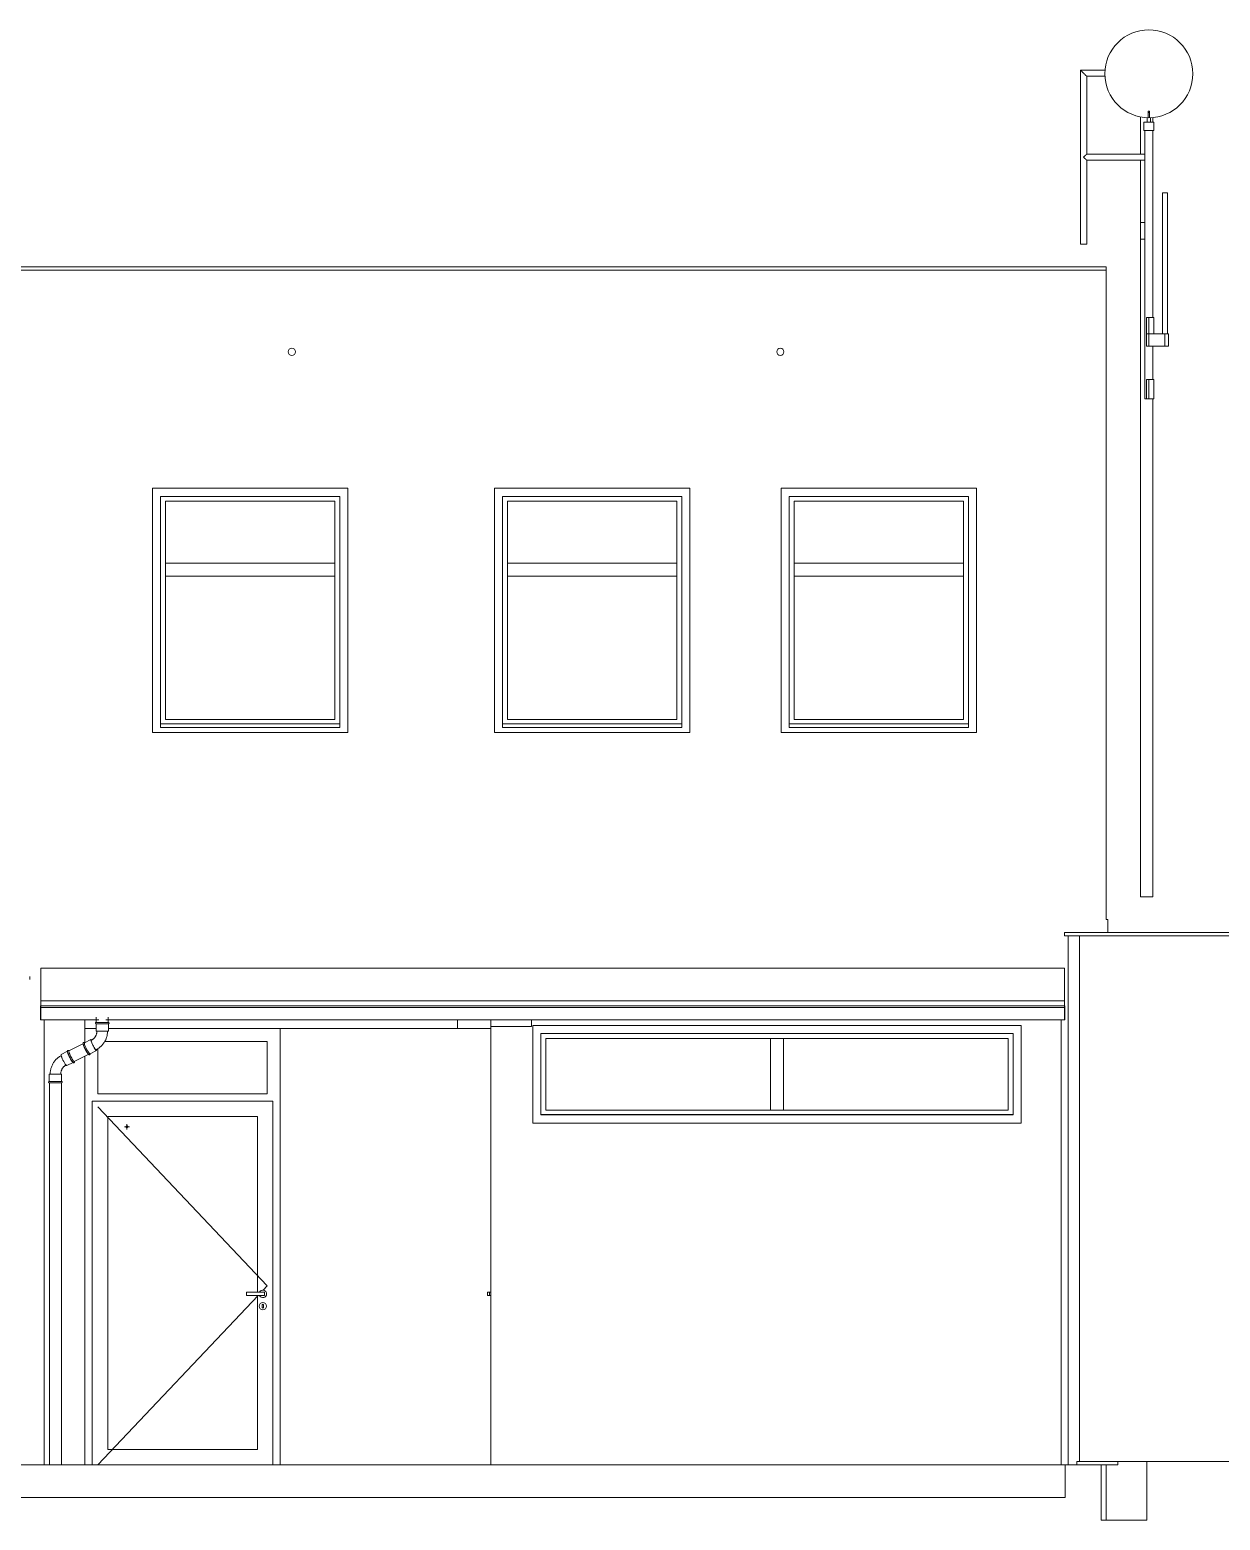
# Model space of a CAD drawing. Header units: millimetres. Extents: x -20192 to 462224, y -45352 to 20466.
# Drawn here: x 133657 to 140967, y 530 to 9686 of the extents above; entities that cross this region are included whole.
import ezdxf

# ---------------------------------------------------------------- set-up
doc = ezdxf.new("R2010")
doc.units = ezdxf.units.MM
for name, color, linetype, lineweight in [('A-FLOR', 192, 'Continuous', 9), ('A-GLAZ', 151, 'Continuous', 9), ('A-ROOF', 132, 'Continuous', 9), ('A-ROOF-OTLN', 132, 'Continuous', 9), ('A-WALL', 113, 'Continuous', 9), ('E-POWR-CNDT', 130, 'Continuous', 9), ('E-POWR-CNTR', 130, 'Continuous', 9), ('E-POWR-DROP', 130, 'Continuous', 9), ('M-EQPM', 50, 'Continuous', 9), ('P-PIPE', 3, 'Continuous', 9), ('Q-SPCQ', 91, 'Continuous', 9), ('S-COLS', 52, 'Continuous', 9)]:
    doc.layers.add(name, color=color, linetype=linetype, lineweight=lineweight)

# ---------------------------------------------------------------- blocks, each defined once
blk = doc.blocks.new('Koleno_ uhlíková ocel_ lisované - Standardní-1159651-VB3-J-Bourání')
at = {"layer": 'P-PIPE', "color": 41}
for p, q in [((-59693.9, 3580.2), (-59693.9, 3535.2)), ((-59693.9, 3580.2), (-59618.3, 3580.2)), ((-59617.8, 3535.2), (-59617.8, 3580.2)), ((-59725.5, 3483.1), (-59765.2, 3462.9)), ((-59693.9, 3535.2), (-59618.3, 3535.2)), ((-59618.3, 3535.2), (-59617.8, 3535.2)), ((-59730.7, 3395.1), (-59691, 3415.2))]:
    blk.add_line(p, q, dxfattribs=at)
at = {"layer": 'P-PIPE', "color": 41, "flags": 128}
for points in [[(-59693.9, 3580.2), (-59694, 3580.2), (-59694.2, 3580.2), (-59694.3, 3580.2), (-59694.5, 3580.2), (-59694.7, 3580.3), (-59694.8, 3580.3), (-59695, 3580.3), (-59695.1, 3580.4), (-59695.3, 3580.4), (-59695.4, 3580.5), (-59695.6, 3580.6), (-59695.7, 3580.6), (-59695.9, 3580.7), (-59696, 3580.8), (-59696.1, 3580.9), (-59696.3, 3581), (-59696.4, 3581.1), (-59696.5, 3581.2), (-59696.6, 3581.3), (-59696.7, 3581.4), (-59696.8, 3581.5), (-59697, 3581.6), (-59697.1, 3581.7), (-59697.1, 3581.9), (-59697.2, 3582), (-59697.3, 3582.1), (-59697.4, 3582.3), (-59697.5, 3582.4), (-59697.5, 3582.6), (-59697.6, 3582.7), (-59697.7, 3582.9), (-59697.7, 3583), (-59697.7, 3583.2), (-59697.8, 3583.3), (-59697.8, 3583.5), (-59697.8, 3583.7), (-59697.9, 3583.8), (-59697.9, 3584), (-59697.9, 3584.1), (-59697.9, 3584.3), (-59697.9, 3584.4), (-59697.8, 3584.6), (-59697.8, 3584.8), (-59697.8, 3584.9), (-59697.8, 3585.1), (-59697.7, 3585.2), (-59697.7, 3585.4), (-59697.6, 3585.5), (-59697.6, 3585.7), (-59697.5, 3585.8), (-59697.4, 3586), (-59697.4, 3586.1), (-59697.3, 3586.3), (-59697.2, 3586.4), (-59697.1, 3586.5), (-59697, 3586.7), (-59696.9, 3586.8), (-59696.8, 3586.9), (-59696.7, 3587), (-59696.6, 3587.1), (-59696.5, 3587.2), (-59696.3, 3587.3), (-59696.2, 3587.4), (-59696.1, 3587.5), (-59695.9, 3587.6), (-59695.8, 3587.7), (-59695.7, 3587.8), (-59695.5, 3587.8), (-59695.4, 3587.9), (-59695.2, 3587.9), (-59695.1, 3588), (-59694.9, 3588), (-59694.7, 3588.1), (-59694.6, 3588.1), (-59694.4, 3588.1), (-59694.3, 3588.2), (-59694.1, 3588.2), (-59694, 3588.2), (-59693.9, 3588.2)], [(-59693.9, 3588.2), (-59693.8, 3588.2), (-59693.7, 3588.2), (-59693.6, 3588.2), (-59693.4, 3588.2), (-59693.3, 3588.2)], [(-59618.3, 3588.2), (-59618.6, 3588.2), (-59618.9, 3588.2), (-59619.3, 3588.2), (-59619.8, 3588.2), (-59620.3, 3588.2), (-59620.9, 3588.2), (-59621.5, 3588.2), (-59622.2, 3588.2), (-59622.9, 3588.2), (-59623.7, 3588.2), (-59624.6, 3588.2), (-59625.5, 3588.2), (-59626.4, 3588.2), (-59627.4, 3588.2), (-59628.4, 3588.2), (-59629.5, 3588.2), (-59630.6, 3588.2), (-59631.8, 3588.2), (-59633, 3588.2), (-59634.2, 3588.2), (-59635.5, 3588.2), (-59636.8, 3588.2), (-59638.1, 3588.2), (-59639.5, 3588.2), (-59640.9, 3588.2), (-59642.3, 3588.2), (-59643.7, 3588.2), (-59645.2, 3588.2), (-59646.6, 3588.2), (-59648.1, 3588.2), (-59649.6, 3588.2), (-59651.1, 3588.2), (-59652.6, 3588.2), (-59654.2, 3588.2), (-59655.7, 3588.2), (-59657.2, 3588.2), (-59658.7, 3588.2), (-59660.2, 3588.2), (-59661.7, 3588.2), (-59663.2, 3588.2), (-59664.7, 3588.2), (-59666.2, 3588.2), (-59667.7, 3588.2), (-59669.1, 3588.2), (-59670.5, 3588.2), (-59671.9, 3588.2), (-59673.3, 3588.2), (-59674.6, 3588.2), (-59675.9, 3588.2), (-59677.2, 3588.2), (-59678.4, 3588.2), (-59679.6, 3588.2), (-59680.8, 3588.2), (-59681.9, 3588.2), (-59683, 3588.2), (-59684.1, 3588.2), (-59685.1, 3588.2), (-59686, 3588.2), (-59686.9, 3588.2), (-59687.8, 3588.2), (-59688.6, 3588.2), (-59689.3, 3588.2), (-59690, 3588.2), (-59690.6, 3588.2), (-59691.2, 3588.2), (-59691.8, 3588.2), (-59692.2, 3588.2), (-59692.6, 3588.2), (-59693, 3588.2), (-59693.3, 3588.2), (-59693.5, 3588.2), (-59693.7, 3588.2), (-59693.8, 3588.2), (-59693.9, 3588.2), (-59693.9, 3588.2)], [(-59693.9, 3580.2), (-59693.8, 3580.2), (-59693.7, 3580.2), (-59693.6, 3580.2), (-59693.4, 3580.2), (-59693.1, 3580.2), (-59692.8, 3580.2), (-59692.4, 3580.2), (-59691.9, 3580.2), (-59691.4, 3580.2), (-59690.9, 3580.2), (-59690.2, 3580.2), (-59689.6, 3580.2), (-59688.8, 3580.2), (-59688.1, 3580.2), (-59687.2, 3580.2), (-59686.3, 3580.2), (-59685.4, 3580.2), (-59684.4, 3580.2), (-59683.4, 3580.2), (-59682.3, 3580.2), (-59681.2, 3580.2), (-59680.1, 3580.2), (-59678.9, 3580.2), (-59677.6, 3580.2), (-59676.4, 3580.2), (-59675.1, 3580.2), (-59673.8, 3580.2), (-59672.4, 3580.2), (-59671, 3580.2), (-59669.6, 3580.2), (-59668.2, 3580.2), (-59666.7, 3580.2), (-59665.3, 3580.2), (-59663.8, 3580.2), (-59662.3, 3580.2), (-59660.8, 3580.2), (-59659.3, 3580.2), (-59657.8, 3580.2), (-59656.2, 3580.2), (-59654.7, 3580.2), (-59653.2, 3580.2), (-59651.7, 3580.2), (-59650.2, 3580.2), (-59648.7, 3580.2), (-59647.2, 3580.2), (-59645.7, 3580.2), (-59644.2, 3580.2), (-59642.8, 3580.2), (-59641.4, 3580.2), (-59640, 3580.2), (-59638.6, 3580.2), (-59637.3, 3580.2), (-59636, 3580.2), (-59634.7, 3580.2), (-59633.4, 3580.2), (-59632.2, 3580.2), (-59631, 3580.2), (-59629.9, 3580.2), (-59628.8, 3580.2), (-59627.8, 3580.2), (-59626.8, 3580.2), (-59625.8, 3580.2), (-59624.9, 3580.2), (-59624, 3580.2), (-59623.2, 3580.2), (-59622.5, 3580.2), (-59621.8, 3580.2), (-59621.1, 3580.2), (-59620.5, 3580.2), (-59620, 3580.2), (-59619.5, 3580.2), (-59619.1, 3580.2), (-59618.7, 3580.2), (-59618.4, 3580.2), (-59618.3, 3580.2)], [(-59693.3, 3580.2), (-59693.6, 3580.2), (-59693.7, 3580.2), (-59693.8, 3580.2), (-59693.9, 3580.2)], [(-59693.3, 3588.2), (-59693.1, 3588.2), (-59692.7, 3588.2), (-59692.3, 3588.2), (-59691.9, 3588.2), (-59691.3, 3588.2)], [(-59691.1, 3580.2), (-59691.7, 3580.2), (-59692.2, 3580.2), (-59692.6, 3580.2), (-59692.9, 3580.2), (-59693.2, 3580.2), (-59693.3, 3580.2)], [(-59620.4, 3588.2), (-59619.9, 3588.2), (-59619.4, 3588.2), (-59619, 3588.2), (-59618.6, 3588.2), (-59618.3, 3588.2), (-59618.1, 3588.2), (-59617.9, 3588.2), (-59617.8, 3588.2), (-59617.8, 3588.2), (-59617.8, 3588.2)], [(-59617.8, 3580.2), (-59617.8, 3580.2), (-59617.9, 3580.2), (-59618, 3580.2), (-59618.3, 3580.2), (-59618.5, 3580.2), (-59618.9, 3580.2), (-59619.3, 3580.2), (-59619.7, 3580.2), (-59620.2, 3580.2)], [(-59617.8, 3588.2), (-59617.8, 3588.2), (-59617.9, 3588.2), (-59618, 3588.2), (-59618.3, 3588.2), (-59618.3, 3588.2)], [(-59618.3, 3580.2), (-59618.1, 3580.2), (-59617.9, 3580.2), (-59617.8, 3580.2), (-59617.8, 3580.2)], [(-59617.8, 3588.2), (-59617.6, 3588.2), (-59617.4, 3588.2), (-59617.3, 3588.1), (-59617.1, 3588.1), (-59617, 3588.1), (-59616.8, 3588.1), (-59616.7, 3588), (-59616.5, 3588), (-59616.4, 3587.9), (-59616.2, 3587.9), (-59616.1, 3587.8), (-59615.9, 3587.7), (-59615.8, 3587.6), (-59615.6, 3587.6), (-59615.5, 3587.5), (-59615.4, 3587.4), (-59615.3, 3587.3), (-59615.1, 3587.2), (-59615, 3587.1), (-59614.9, 3587), (-59614.8, 3586.8), (-59614.7, 3586.7), (-59614.6, 3586.6), (-59614.5, 3586.5), (-59614.4, 3586.3), (-59614.3, 3586.2), (-59614.2, 3586.1), (-59614.2, 3585.9), (-59614.1, 3585.8), (-59614, 3585.6), (-59614, 3585.5), (-59613.9, 3585.3), (-59613.9, 3585.2), (-59613.9, 3585), (-59613.8, 3584.9), (-59613.8, 3584.7), (-59613.8, 3584.5), (-59613.8, 3584.4), (-59613.8, 3584.2), (-59613.8, 3584.1), (-59613.8, 3583.9), (-59613.8, 3583.7), (-59613.8, 3583.6), (-59613.8, 3583.4), (-59613.9, 3583.3), (-59613.9, 3583.1), (-59614, 3583), (-59614, 3582.8), (-59614.1, 3582.7), (-59614.1, 3582.5), (-59614.2, 3582.4), (-59614.3, 3582.2), (-59614.4, 3582.1), (-59614.4, 3582), (-59614.5, 3581.8), (-59614.6, 3581.7), (-59614.7, 3581.6), (-59614.8, 3581.4), (-59615, 3581.3), (-59615.1, 3581.2), (-59615.2, 3581.1), (-59615.3, 3581), (-59615.4, 3580.9), (-59615.6, 3580.8), (-59615.7, 3580.7), (-59615.8, 3580.7), (-59616, 3580.6), (-59616.1, 3580.5), (-59616.3, 3580.5), (-59616.4, 3580.4), (-59616.6, 3580.4), (-59616.7, 3580.3), (-59616.9, 3580.3), (-59617, 3580.2), (-59617.2, 3580.2), (-59617.4, 3580.2), (-59617.5, 3580.2), (-59617.7, 3580.2), (-59617.8, 3580.2)], [(-59688.3, 3535.2), (-59688.4, 3532.6), (-59688.5, 3530), (-59688.8, 3527.5), (-59689.1, 3525), (-59689.6, 3522.4), (-59690.1, 3519.9), (-59690.8, 3517.5), (-59691.5, 3515), (-59692.4, 3512.6), (-59693.3, 3510.2), (-59694.3, 3507.9), (-59695.5, 3505.6), (-59696.7, 3503.4), (-59698, 3501.2), (-59699.3, 3499), (-59700.8, 3497), (-59702.3, 3494.9), (-59703.9, 3493), (-59705.6, 3491.1), (-59707.4, 3489.3), (-59709.2, 3487.6), (-59711.1, 3485.9), (-59713.1, 3484.4), (-59715.1, 3482.9), (-59717.2, 3481.5), (-59719.3, 3480.1), (-59721.5, 3478.9), (-59723, 3478.1)], [(-59693.6, 3420.1), (-59689, 3422.5), (-59684.6, 3425.1), (-59680.3, 3427.9), (-59676.1, 3430.8), (-59672.1, 3433.9), (-59668.1, 3437.2), (-59664.3, 3440.6), (-59660.6, 3444.2), (-59657.1, 3447.9), (-59653.7, 3451.7), (-59650.5, 3455.7), (-59647.4, 3459.8), (-59644.5, 3464), (-59641.8, 3468.4), (-59639.3, 3472.8), (-59636.9, 3477.4), (-59634.7, 3482), (-59632.7, 3486.7), (-59630.9, 3491.5), (-59629.2, 3496.4), (-59627.8, 3501.3), (-59626.6, 3506.3), (-59625.5, 3511.3), (-59624.7, 3516.4), (-59624, 3521.5), (-59623.6, 3526.6), (-59623.4, 3531.7), (-59623.3, 3535.2)], [(-59768.3, 3465.2), (-59769.4, 3465.1), (-59770.6, 3464.6), (-59771.6, 3463.9), (-59772.4, 3463), (-59772.9, 3462.1), (-59773.1, 3461.3), (-59773.3, 3460.5), (-59773.4, 3459.8), (-59773.4, 3459.1), (-59773.4, 3458.4), (-59773.3, 3457.6), (-59773.2, 3456.9), (-59773.1, 3456.1), (-59773, 3455.3), (-59772.8, 3454.4), (-59772.6, 3453.6), (-59772.4, 3452.7), (-59772.1, 3451.7), (-59771.8, 3450.7), (-59771.5, 3449.7), (-59771.2, 3448.7), (-59770.8, 3447.6), (-59770.4, 3446.5), (-59770, 3445.4), (-59769.6, 3444.2), (-59769.2, 3443), (-59768.7, 3441.8), (-59768.2, 3440.5), (-59767.7, 3439.3), (-59767.1, 3438), (-59766.6, 3436.7), (-59766, 3435.4), (-59765.4, 3434), (-59764.8, 3432.7), (-59764.2, 3431.3), (-59763.6, 3430), (-59762.9, 3428.6), (-59762.2, 3427.2), (-59761.6, 3425.8), (-59760.9, 3424.4), (-59760.2, 3423.1), (-59759.5, 3421.7), (-59758.8, 3420.3), (-59758.1, 3418.9), (-59757.3, 3417.6), (-59756.6, 3416.3), (-59755.9, 3414.9), (-59755.2, 3413.6), (-59754.4, 3412.3), (-59753.7, 3411.1), (-59753, 3409.8), (-59752.3, 3408.6), (-59751.5, 3407.4), (-59750.8, 3406.2), (-59750.1, 3405.1), (-59749.4, 3403.9), (-59748.7, 3402.9), (-59748, 3401.8), (-59747.3, 3400.8), (-59746.7, 3399.8), (-59746, 3398.9), (-59745.4, 3398), (-59744.7, 3397.1), (-59744.1, 3396.3), (-59743.5, 3395.6), (-59742.9, 3394.8), (-59742.3, 3394.1), (-59741.7, 3393.5), (-59741.1, 3392.9), (-59740.6, 3392.3), (-59740, 3391.8), (-59739.5, 3391.3), (-59738.9, 3390.8), (-59738.3, 3390.4), (-59737.7, 3390), (-59737, 3389.7), (-59736.2, 3389.4), (-59735.3, 3389.2), (-59734.7, 3389.2)], [(-59762.9, 3462.7), (-59763.5, 3463.2), (-59764, 3463.6), (-59764.6, 3464), (-59765.2, 3464.4), (-59765.9, 3464.7), (-59766.7, 3465), (-59767.7, 3465.2), (-59768.3, 3465.2)], [(-59734.7, 3389.2), (-59733.5, 3389.3), (-59732.3, 3389.8), (-59731.3, 3390.5), (-59730.6, 3391.4), (-59730.1, 3392.3), (-59729.8, 3393.1), (-59729.6, 3393.9), (-59729.6, 3394.6), (-59729.5, 3395.4), (-59729.6, 3396.1), (-59729.6, 3396.8)]]:
    blk.add_lwpolyline(points, dxfattribs=at)
at = {"layer": 'P-PIPE', "color": 41}
for centre, major_axis, start_param, end_param in [((-59708.3, 3449.1), (-17.2, 33.9), 6.207861, 9.349454), ((-59708.3, 3449.1), (-17.2, 33.9), 5.728231, 6.207861), ((-59747.9, 3429), (-17.2, 33.9), 6.207861, 9.349454), ((-59708.3, 3449.1), (-14.7, 29), 6.207861, 9.349454), ((-59708.3, 3449.1), (-17.2, 33.9), 3.066269, 3.703174)]:
    blk.add_ellipse(centre, major_axis=major_axis, ratio=0.14883, start_param=start_param, end_param=end_param, dxfattribs=at)
blk = doc.blocks.new('Koleno_ uhlíková ocel_ lisované - Standardní-V39-VB3-J-Bourání')
at = {"layer": 'P-PIPE', "color": 41}
for p, q in [((-59868.3, 3410.7), (-59908, 3390.5)), ((-59873.5, 3322.7), (-59833.9, 3342.8)), ((-59981.2, 3270.5), (-59981.2, 3225.5)), ((-59905.7, 3270.5), (-59981.2, 3270.5)), ((-59905.7, 3225.5), (-59981.1, 3225.5)), ((-59905.1, 3270.5), (-59905.7, 3270.5)), ((-59905.1, 3225.5), (-59905.1, 3270.5))]:
    blk.add_line(p, q, dxfattribs=at)
at = {"layer": 'P-PIPE', "color": 41, "flags": 128}
for points in [[(-59830.8, 3340.5), (-59831.8, 3340.6), (-59832.7, 3340.8), (-59833.4, 3341.1), (-59834.1, 3341.5), (-59834.7, 3341.9), (-59835.2, 3342.3), (-59835.8, 3342.8), (-59836.4, 3343.3), (-59836.9, 3343.8), (-59837.5, 3344.4), (-59838, 3345.1), (-59838.6, 3345.7), (-59839.2, 3346.4), (-59839.8, 3347.2), (-59840.4, 3348), (-59841.1, 3348.8), (-59841.7, 3349.7), (-59842.4, 3350.6), (-59843, 3351.6), (-59843.7, 3352.6), (-59844.4, 3353.6), (-59845.1, 3354.6), (-59845.8, 3355.7), (-59846.5, 3356.9), (-59847.2, 3358), (-59847.9, 3359.2), (-59848.7, 3360.4), (-59849.4, 3361.7), (-59850.1, 3362.9), (-59850.8, 3364.2), (-59851.6, 3365.5), (-59852.3, 3366.8), (-59853, 3368.2), (-59853.8, 3369.5), (-59854.5, 3370.9), (-59855.2, 3372.2), (-59855.9, 3373.6), (-59856.6, 3375), (-59857.3, 3376.4), (-59858, 3377.7), (-59858.6, 3379.1), (-59859.3, 3380.5), (-59859.9, 3381.9), (-59860.6, 3383.2), (-59861.2, 3384.6), (-59861.8, 3385.9), (-59862.3, 3387.3), (-59862.9, 3388.6), (-59863.5, 3389.9), (-59864, 3391.2), (-59864.5, 3392.4), (-59865, 3393.6), (-59865.4, 3394.8), (-59865.9, 3396), (-59866.3, 3397.2), (-59866.7, 3398.3), (-59867.1, 3399.4), (-59867.4, 3400.5), (-59867.7, 3401.5), (-59868, 3402.5), (-59868.3, 3403.4), (-59868.5, 3404.4), (-59868.8, 3405.3), (-59869, 3406.1), (-59869.1, 3406.9), (-59869.2, 3407.7), (-59869.4, 3408.5), (-59869.4, 3409.2), (-59869.5, 3410), (-59869.5, 3410.7), (-59869.4, 3411.4), (-59869.3, 3412.2), (-59869.1, 3413), (-59868.7, 3413.8), (-59868.1, 3414.7), (-59867.3, 3415.6), (-59866.2, 3416.2), (-59864.9, 3416.5), (-59864.3, 3416.5)], [(-59858.4, 3413.4), (-59859, 3413.9), (-59859.5, 3414.4), (-59860.1, 3414.9), (-59860.7, 3415.3), (-59861.3, 3415.7), (-59862, 3416), (-59862.8, 3416.3), (-59863.7, 3416.5), (-59864.3, 3416.5)], [(-59905.5, 3385.6), (-59910, 3383.2), (-59914.4, 3380.6), (-59918.7, 3377.8), (-59922.9, 3374.9), (-59927, 3371.8), (-59930.9, 3368.5), (-59934.7, 3365.1), (-59938.4, 3361.5), (-59941.9, 3357.8), (-59945.3, 3354), (-59948.5, 3350), (-59951.6, 3345.9), (-59954.5, 3341.7), (-59957.2, 3337.3), (-59959.8, 3332.9), (-59962.1, 3328.3), (-59964.3, 3323.7), (-59966.3, 3319), (-59968.1, 3314.2), (-59969.8, 3309.3), (-59971.2, 3304.4), (-59972.4, 3299.4), (-59973.5, 3294.4), (-59974.3, 3289.3), (-59975, 3284.3), (-59975.4, 3279.2), (-59975.6, 3274), (-59975.7, 3270.5)], [(-59910.7, 3270.5), (-59910.6, 3273.1), (-59910.5, 3275.7), (-59910.2, 3278.2), (-59909.9, 3280.8), (-59909.4, 3283.3), (-59908.9, 3285.8), (-59908.2, 3288.3), (-59907.5, 3290.7), (-59906.6, 3293.1), (-59905.7, 3295.5), (-59904.7, 3297.8), (-59903.6, 3300.1), (-59902.4, 3302.4), (-59901.1, 3304.6), (-59899.7, 3306.7), (-59898.2, 3308.8), (-59896.7, 3310.8), (-59895.1, 3312.7), (-59893.4, 3314.6), (-59891.6, 3316.4), (-59889.8, 3318.1), (-59887.9, 3319.8), (-59885.9, 3321.4), (-59883.9, 3322.9), (-59881.9, 3324.3), (-59879.7, 3325.6), (-59877.6, 3326.8), (-59876.1, 3327.6)], [(-59830.8, 3340.5), (-59829.6, 3340.6), (-59828.4, 3341.1), (-59827.4, 3341.8), (-59826.6, 3342.7), (-59826.2, 3343.6), (-59825.9, 3344.4), (-59825.7, 3345.2), (-59825.6, 3345.9), (-59825.6, 3346.6), (-59825.6, 3347.4), (-59825.7, 3348.1), (-59825.8, 3348.9), (-59825.9, 3349.6)], [(-59981.2, 3217.5), (-59981.4, 3217.5), (-59981.6, 3217.6), (-59981.7, 3217.6), (-59981.9, 3217.6), (-59982, 3217.6), (-59982.2, 3217.7), (-59982.3, 3217.7), (-59982.5, 3217.7), (-59982.7, 3217.8), (-59982.8, 3217.9), (-59982.9, 3217.9), (-59983.1, 3218), (-59983.2, 3218.1), (-59983.4, 3218.2), (-59983.5, 3218.2), (-59983.6, 3218.3), (-59983.8, 3218.4), (-59983.9, 3218.5), (-59984, 3218.6), (-59984.1, 3218.8), (-59984.2, 3218.9), (-59984.3, 3219), (-59984.4, 3219.1), (-59984.5, 3219.3), (-59984.6, 3219.4), (-59984.7, 3219.5), (-59984.8, 3219.7), (-59984.8, 3219.8), (-59984.9, 3219.9), (-59985, 3220.1), (-59985, 3220.2), (-59985.1, 3220.4), (-59985.1, 3220.6), (-59985.2, 3220.7), (-59985.2, 3220.9), (-59985.2, 3221), (-59985.2, 3221.2), (-59985.2, 3221.3), (-59985.2, 3221.5), (-59985.2, 3221.7), (-59985.2, 3221.8), (-59985.2, 3222), (-59985.2, 3222.1), (-59985.2, 3222.3), (-59985.1, 3222.5), (-59985.1, 3222.6), (-59985.1, 3222.8), (-59985, 3222.9), (-59984.9, 3223.1), (-59984.9, 3223.2), (-59984.8, 3223.4), (-59984.7, 3223.5), (-59984.7, 3223.6), (-59984.6, 3223.8), (-59984.5, 3223.9), (-59984.4, 3224), (-59984.3, 3224.2), (-59984.2, 3224.3), (-59984.1, 3224.4), (-59983.9, 3224.5), (-59983.8, 3224.6), (-59983.7, 3224.7), (-59983.6, 3224.8), (-59983.4, 3224.9), (-59983.3, 3225), (-59983.2, 3225.1), (-59983, 3225.1), (-59982.9, 3225.2), (-59982.7, 3225.3), (-59982.6, 3225.3), (-59982.4, 3225.4), (-59982.3, 3225.4), (-59982.1, 3225.4), (-59982, 3225.5), (-59981.8, 3225.5), (-59981.6, 3225.5), (-59981.5, 3225.5), (-59981.3, 3225.5), (-59981.2, 3225.5)], [(-59981.2, 3225.5), (-59981.2, 3225.5), (-59981.1, 3225.5), (-59981, 3225.5), (-59980.8, 3225.5), (-59980.7, 3225.5)], [(-59905.7, 3225.5), (-59906, 3225.5), (-59906.3, 3225.5), (-59906.7, 3225.5), (-59907.2, 3225.5), (-59907.7, 3225.5), (-59908.3, 3225.5), (-59908.9, 3225.5), (-59909.6, 3225.5), (-59910.3, 3225.5), (-59911.1, 3225.5), (-59911.9, 3225.5), (-59912.8, 3225.5), (-59913.8, 3225.5), (-59914.8, 3225.5), (-59915.8, 3225.5), (-59916.9, 3225.5), (-59918, 3225.5), (-59919.2, 3225.5), (-59920.4, 3225.5), (-59921.6, 3225.5), (-59922.9, 3225.5), (-59924.2, 3225.5), (-59925.5, 3225.5), (-59926.9, 3225.5), (-59928.2, 3225.5), (-59929.7, 3225.5), (-59931.1, 3225.5), (-59932.5, 3225.5), (-59934, 3225.5), (-59935.5, 3225.5), (-59937, 3225.5), (-59938.5, 3225.5), (-59940, 3225.5), (-59941.5, 3225.5), (-59943.1, 3225.5), (-59944.6, 3225.5), (-59946.1, 3225.5), (-59947.6, 3225.5), (-59949.1, 3225.5), (-59950.6, 3225.5), (-59952.1, 3225.5), (-59953.6, 3225.5), (-59955, 3225.5), (-59956.5, 3225.5), (-59957.9, 3225.5), (-59959.3, 3225.5), (-59960.6, 3225.5), (-59962, 3225.5), (-59963.3, 3225.5), (-59964.6, 3225.5), (-59965.8, 3225.5), (-59967, 3225.5), (-59968.2, 3225.5), (-59969.3, 3225.5), (-59970.4, 3225.5), (-59971.4, 3225.5), (-59972.4, 3225.5), (-59973.4, 3225.5), (-59974.3, 3225.5), (-59975.1, 3225.5), (-59975.9, 3225.5), (-59976.7, 3225.5), (-59977.4, 3225.5), (-59978, 3225.5), (-59978.6, 3225.5), (-59979.1, 3225.5), (-59979.6, 3225.5), (-59980, 3225.5), (-59980.4, 3225.5), (-59980.7, 3225.5), (-59980.9, 3225.5), (-59981.1, 3225.5), (-59981.2, 3225.5), (-59981.2, 3225.5), (-59981.2, 3225.5)], [(-59981.2, 3217.5), (-59981.2, 3217.5), (-59981.1, 3217.5), (-59981, 3217.5), (-59980.8, 3217.5), (-59980.5, 3217.5), (-59980.2, 3217.5), (-59979.8, 3217.5), (-59979.3, 3217.5), (-59978.8, 3217.5), (-59978.2, 3217.5), (-59977.6, 3217.5), (-59976.9, 3217.5), (-59976.2, 3217.5), (-59975.4, 3217.5), (-59974.6, 3217.5), (-59973.7, 3217.5), (-59972.8, 3217.5), (-59971.8, 3217.5), (-59970.8, 3217.5), (-59969.7, 3217.5), (-59968.6, 3217.5), (-59967.4, 3217.5), (-59966.2, 3217.5), (-59965, 3217.5), (-59963.8, 3217.5), (-59962.5, 3217.5), (-59961.1, 3217.5), (-59959.8, 3217.5), (-59958.4, 3217.5), (-59957, 3217.5), (-59955.6, 3217.5), (-59954.1, 3217.5), (-59952.6, 3217.5), (-59951.2, 3217.5), (-59949.7, 3217.5), (-59948.2, 3217.5), (-59946.6, 3217.5), (-59945.1, 3217.5), (-59943.6, 3217.5), (-59942.1, 3217.5), (-59940.6, 3217.5), (-59939, 3217.5), (-59937.5, 3217.5), (-59936, 3217.5), (-59934.5, 3217.5), (-59933.1, 3217.5), (-59931.6, 3217.5), (-59930.2, 3217.5), (-59928.8, 3217.5), (-59927.4, 3217.5), (-59926, 3217.5), (-59924.6, 3217.5), (-59923.3, 3217.5), (-59922, 3217.5), (-59920.8, 3217.5), (-59919.6, 3217.5), (-59918.4, 3217.5), (-59917.3, 3217.5), (-59916.2, 3217.5), (-59915.1, 3217.5), (-59914.1, 3217.5), (-59913.2, 3217.5), (-59912.3, 3217.5), (-59911.4, 3217.5), (-59910.6, 3217.5), (-59909.8, 3217.5), (-59909.1, 3217.5), (-59908.5, 3217.5), (-59907.9, 3217.5), (-59907.3, 3217.5), (-59906.9, 3217.5), (-59906.4, 3217.5), (-59906.1, 3217.5), (-59905.8, 3217.5), (-59905.7, 3217.5)], [(-59980.7, 3217.5), (-59980.9, 3217.5), (-59981.1, 3217.5), (-59981.2, 3217.5), (-59981.2, 3217.5)], [(-59980.7, 3225.5), (-59980.4, 3225.5), (-59980.1, 3225.5), (-59979.7, 3225.5), (-59979.2, 3225.5), (-59978.7, 3225.5)], [(-59978.5, 3217.5), (-59979, 3217.5), (-59979.5, 3217.5), (-59979.9, 3217.5), (-59980.3, 3217.5), (-59980.6, 3217.5), (-59980.7, 3217.5)], [(-59907.8, 3225.5), (-59907.3, 3225.5), (-59906.8, 3225.5), (-59906.4, 3225.5), (-59906, 3225.5), (-59905.7, 3225.5), (-59905.5, 3225.5), (-59905.3, 3225.5), (-59905.2, 3225.5), (-59905.1, 3225.5), (-59905.1, 3225.5)], [(-59905.1, 3217.5), (-59905.2, 3217.5), (-59905.3, 3217.5), (-59905.4, 3217.5), (-59905.6, 3217.5), (-59905.9, 3217.5), (-59906.2, 3217.5), (-59906.6, 3217.5), (-59907.1, 3217.5), (-59907.6, 3217.5)], [(-59905.1, 3225.5), (-59905.2, 3225.5), (-59905.3, 3225.5), (-59905.4, 3225.5), (-59905.6, 3225.5), (-59905.7, 3225.5)], [(-59905.7, 3217.5), (-59905.4, 3217.5), (-59905.3, 3217.5), (-59905.2, 3217.5), (-59905.1, 3217.5)], [(-59905.1, 3225.5), (-59905, 3225.5), (-59904.8, 3225.5), (-59904.7, 3225.5), (-59904.5, 3225.5), (-59904.3, 3225.5), (-59904.2, 3225.4), (-59904, 3225.4), (-59903.9, 3225.3), (-59903.7, 3225.3), (-59903.6, 3225.2), (-59903.4, 3225.2), (-59903.3, 3225.1), (-59903.2, 3225), (-59903, 3224.9), (-59902.9, 3224.8), (-59902.8, 3224.8), (-59902.6, 3224.7), (-59902.5, 3224.6), (-59902.4, 3224.4), (-59902.3, 3224.3), (-59902.2, 3224.2), (-59902.1, 3224.1), (-59902, 3224), (-59901.9, 3223.8), (-59901.8, 3223.7), (-59901.7, 3223.6), (-59901.6, 3223.4), (-59901.5, 3223.3), (-59901.5, 3223.1), (-59901.4, 3223), (-59901.4, 3222.8), (-59901.3, 3222.7), (-59901.3, 3222.5), (-59901.2, 3222.4), (-59901.2, 3222.2), (-59901.2, 3222.1), (-59901.2, 3221.9), (-59901.1, 3221.7), (-59901.1, 3221.6), (-59901.1, 3221.4), (-59901.2, 3221.3), (-59901.2, 3221.1), (-59901.2, 3221), (-59901.2, 3220.8), (-59901.2, 3220.6), (-59901.3, 3220.5), (-59901.3, 3220.3), (-59901.4, 3220.2), (-59901.4, 3220), (-59901.5, 3219.9), (-59901.6, 3219.7), (-59901.6, 3219.6), (-59901.7, 3219.5), (-59901.8, 3219.3), (-59901.9, 3219.2), (-59902, 3219.1), (-59902.1, 3218.9), (-59902.2, 3218.8), (-59902.3, 3218.7), (-59902.4, 3218.6), (-59902.6, 3218.5), (-59902.7, 3218.4), (-59902.8, 3218.3), (-59902.9, 3218.2), (-59903.1, 3218.1), (-59903.2, 3218), (-59903.4, 3218), (-59903.5, 3217.9), (-59903.7, 3217.8), (-59903.8, 3217.8), (-59904, 3217.7), (-59904.1, 3217.7), (-59904.3, 3217.6), (-59904.4, 3217.6), (-59904.6, 3217.6), (-59904.7, 3217.6), (-59904.9, 3217.6), (-59905.1, 3217.5), (-59905.1, 3217.5)]]:
    blk.add_lwpolyline(points, dxfattribs=at)
at = {"layer": 'P-PIPE', "color": 41}
for centre, start_param, end_param in [((-59890.8, 3356.6), 6.207861, 9.349454), ((-59851.1, 3376.7), 0.186475, 1.233673), ((-59890.8, 3356.6), 3.066269, 3.141593), ((-59851.1, 3376.7), 1.256169, 3.007399)]:
    blk.add_ellipse(centre, major_axis=(-17.2, 33.9), ratio=0.14883, start_param=start_param, end_param=end_param, dxfattribs=at)
blk = doc.blocks.new('Žebřík - Standardní-1244347-VB3-J-Bourání')
at = {"layer": 'Q-SPCQ', "color": 41}
for p, q in [((-53648.1, 9438.8), (-53648.1, 8368.8)), ((-53496, 9438.8), (-53648.1, 9438.8)), ((-53610, 8922.8), (-53610, 9400.7)), ((-53610, 9400.7), (-53496.7, 9400.7)), ((-53279.5, 8922.8), (-53279.5, 9152.6)), ((-53203.3, 9147.7), (-53203.3, 9118.4)), ((-53203.3, 9068.1), (-53203.3, 8502.1)), ((-53253.3, 8922.8), (-53610, 8922.8)), ((-53610, 8884.7), (-53253.3, 8884.7)), ((-53610, 8368.8), (-53610, 8884.7)), ((-53279.5, 8502.1), (-53279.5, 8884.7)), ((-53279.5, 8400.5), (-53279.5, 8502.1)), ((-53253.3, 8502.1), (-53279.5, 8502.1)), ((-53203.3, 8502.1), (-53203.3, 8400.5)), ((-53648.1, 8368.8), (-53610, 8368.8)), ((-53279.5, 4358.8), (-53279.5, 8400.5)), ((-53253.4, 8400.5), (-53279.5, 8400.5)), ((-53203.3, 8400.5), (-53203.3, 7918.4)), ((-53203.3, 7741.8), (-53203.3, 7538.4)), ((-53203.3, 7418.4), (-53203.3, 4358.8)), ((-53203.3, 4358.8), (-53279.5, 4358.8))]:
    blk.add_line(p, q, dxfattribs=at)
for points, knots in [([(-53610, 9400.7), (-53610, 9400.7), (-53610.4, 9401), (-53611.4, 9402.1), (-53612.5, 9403.2), (-53613.7, 9404.3), (-53614.7, 9405.4), (-53615.9, 9406.5), (-53617.4, 9408.1), (-53619.2, 9409.8), (-53620.6, 9411.3), (-53621.8, 9412.4), (-53622.9, 9413.6), (-53624.1, 9414.8), (-53625.4, 9416), (-53626.6, 9417.2), (-53627.8, 9418.5), (-53629.1, 9419.7), (-53630.3, 9420.9), (-53631.6, 9422.2), (-53632.8, 9423.4), (-53634, 9424.6), (-53635.2, 9425.8), (-53636.4, 9427), (-53637.5, 9428.1), (-53638.6, 9429.2), (-53639.7, 9430.3), (-53641, 9431.7), (-53642.3, 9432.9), (-53643.4, 9434), (-53644.5, 9435.1), (-53645.6, 9436.3), (-53646.7, 9437.4), (-53647.8, 9438.4), (-53648.1, 9438.8), (-53648.1, 9438.8)], [0, 0, 0, 0, 0.083333, 0.125, 0.166667, 0.208333, 0.229167, 0.25, 0.291667, 0.333333, 0.354167, 0.375, 0.395833, 0.416667, 0.4375, 0.458333, 0.479167, 0.5, 0.520833, 0.541667, 0.5625, 0.583333, 0.604167, 0.625, 0.645833, 0.666667, 0.6875, 0.708333, 0.75, 0.770833, 0.791667, 0.833333, 0.875, 0.916667, 1, 1, 1, 1]), ([(-53610, 8922.8), (-53610, 8922.8), (-53610.1, 8922.7), (-53610.4, 8922.4), (-53610.7, 8922.1), (-53611.1, 8921.8), (-53611.5, 8921.3), (-53612, 8920.8), (-53612.6, 8920.3), (-53613.2, 8919.6), (-53613.8, 8919), (-53614.5, 8918.3), (-53615.3, 8917.6), (-53616, 8916.8), (-53617, 8915.8), (-53618.1, 8914.7), (-53619.2, 8913.6), (-53620.4, 8912.5), (-53622.4, 8910.4), (-53625.4, 8907.4), (-53627.8, 8905), (-53629.1, 8903.8)], [0, 0, 0, 0, 0.071429, 0.107143, 0.142857, 0.178571, 0.214286, 0.25, 0.285714, 0.321429, 0.357143, 0.392857, 0.428571, 0.464286, 0.5, 0.571429, 0.607143, 0.642857, 0.714286, 0.857143, 1, 1, 1, 1]), ([(-53629.1, 8903.8), (-53627.8, 8902.5), (-53625.4, 8900.1), (-53622.4, 8897.1), (-53620.4, 8895.1), (-53619.2, 8893.9), (-53618.4, 8893.1), (-53617.6, 8892.3), (-53616.8, 8891.5), (-53616, 8890.7), (-53615.3, 8889.9), (-53614.5, 8889.2), (-53613.8, 8888.5), (-53613.2, 8887.9), (-53612.6, 8887.3), (-53612, 8886.7), (-53611.5, 8886.2), (-53611.1, 8885.8), (-53610.7, 8885.4), (-53610.4, 8885.1), (-53610.1, 8884.8), (-53610, 8884.7), (-53610, 8884.7)], [0, 0, 0, 0, 0.142857, 0.285714, 0.357143, 0.392857, 0.428571, 0.464286, 0.5, 0.535714, 0.571429, 0.607143, 0.642857, 0.678571, 0.714286, 0.75, 0.785714, 0.821429, 0.857143, 0.892857, 0.928571, 1, 1, 1, 1])]:
    blk.add_open_spline(points, degree=3, knots=knots, dxfattribs=at)
blk = doc.blocks.new('OKNO_1k_nadsvetlik - OKNO_1k_nadsvetlik_1200 x 1500-1969479-VB3-J-Bourání')
at = {"layer": 'A-GLAZ'}
for p, q in [((-66297.4, 3520), (-67497.4, 3520)), ((-67497.4, 3520), (-67497.4, 2020)), ((-66297.4, 2020), (-66297.4, 3520)), ((-67447.4, 2072), (-67447.4, 3470)), ((-67447.4, 3470), (-66347.4, 3470)), ((-67417.4, 2100), (-67417.4, 3440)), ((-67417.4, 3440), (-66377.4, 3440)), ((-66377.4, 3440), (-66377.4, 2100)), ((-66347.4, 2072), (-66347.4, 3470)), ((-67417.4, 3060), (-66377.4, 3060)), ((-67417.4, 3060), (-67417.4, 2980)), ((-66377.4, 2980), (-66377.4, 3060)), ((-66377.4, 2980), (-67417.4, 2980)), ((-67497.4, 2020), (-66297.4, 2020)), ((-66377.4, 2100), (-67417.4, 2100))]:
    blk.add_line(p, q, dxfattribs=at)
blk = doc.blocks.new('parapet_ext - parapet_ext-1802071-VB3-J-Bourání')
at = {"layer": 'Q-SPCQ'}
for p, q in [((-67447.4, 2050), (-67447.4, 2072)), ((-66347.4, 2072), (-67447.4, 2072)), ((-66347.4, 2050), (-67447.4, 2050)), ((-66347.4, 2072), (-66347.4, 2050))]:
    blk.add_line(p, q, dxfattribs=at)
blk = doc.blocks.new('OKNO_2k_ - OKNO_2k_600x3000-1963747-VB3-J-Bourání')
at = {"layer": 'A-GLAZ'}
for p, q in [((-54012.4, 3570), (-57012.4, 3570)), ((-57012.4, 3570), (-57012.4, 2970)), ((-56962.4, 3020), (-56962.4, 3520)), ((-56962.4, 3520), (-54062.4, 3520)), ((-56932.4, 3050), (-56932.4, 3490)), ((-56932.4, 3490), (-54092.4, 3490)), ((-55552.4, 3050), (-55552.4, 3490)), ((-55472.4, 3490), (-55552.4, 3490)), ((-55472.4, 3490), (-55472.4, 3050)), ((-54092.4, 3490), (-54092.4, 3050)), ((-54062.4, 3020), (-54062.4, 3520)), ((-54012.4, 2970), (-54012.4, 3570)), ((-54092.4, 3050), (-56932.4, 3050)), ((-55472.4, 3050), (-55552.4, 3050)), ((-57012.4, 2970), (-54012.4, 2970)), ((-56962.4, 3020), (-54062.4, 3020))]:
    blk.add_line(p, q, dxfattribs=at)
blk = doc.blocks.new('parapet_ext - parapet_ext-1802186-VB3-J-Bourání')
at = {"layer": 'Q-SPCQ'}
blk.add_line((-54062.4, 3022), (-56962.4, 3022), dxfattribs=at)
blk = doc.blocks.new('DPS_antenna - DPS_antenna-1509611-VB3-J-Bourání')
at = {"layer": 'M-EQPM', "color": 41}
for p, q in [((-53233.4, 9177.5), (-53233.4, 9186.4)), ((-53233.4, 9186.4), (-53223.4, 9186.4)), ((-53233.4, 9150.4), (-53233.4, 9177.5)), ((-53223.4, 9177.5), (-53233.4, 9177.5)), ((-53223.4, 9186.4), (-53223.4, 9177.5)), ((-53223.4, 9177.5), (-53223.4, 9150.4)), ((-53258.4, 9118.4), (-53258.4, 9068.4)), ((-53228.4, 9118.4), (-53258.4, 9118.4)), ((-53258.4, 9068.4), (-53228.4, 9068.4)), ((-53253.4, 9068.4), (-53253.4, 7418.4)), ((-53238.4, 9147.7), (-53238.4, 9118.4)), ((-53198.4, 9118.4), (-53228.4, 9118.4)), ((-53228.4, 9068.4), (-53198.4, 9068.4)), ((-53218.4, 9118.4), (-53218.4, 9147.7)), ((-53203.4, 7918.4), (-53203.4, 9068.4)), ((-53198.4, 9068.4), (-53198.4, 9118.4)), ((-53144.6, 8683.8), (-53144.6, 7818.4)), ((-53129.6, 8683.8), (-53144.6, 8683.8)), ((-53114.6, 8683.8), (-53129.6, 8683.8)), ((-53114.6, 7818.4), (-53114.6, 8683.8)), ((-53243.4, 7918.4), (-53228.4, 7918.4)), ((-53243.4, 7818.4), (-53243.4, 7918.4)), ((-53198.4, 7918.4), (-53228.4, 7918.4)), ((-53228.4, 7818.4), (-53228.4, 7918.4)), ((-53198.4, 7818.4), (-53198.4, 7918.4)), ((-53243.4, 7818.4), (-53228.4, 7818.4)), ((-53243.4, 7741.8), (-53243.4, 7818.4)), ((-53228.4, 7818.4), (-53129.6, 7818.4)), ((-53228.4, 7741.8), (-53228.4, 7818.4)), ((-53108.2, 7818.4), (-53129.6, 7818.4)), ((-53129.6, 7741.8), (-53129.6, 7818.4)), ((-53108.2, 7741.8), (-53108.2, 7818.4)), ((-53228.4, 7741.8), (-53243.4, 7741.8)), ((-53129.6, 7741.8), (-53228.4, 7741.8)), ((-53203.4, 7538.4), (-53203.4, 7741.8)), ((-53129.6, 7741.8), (-53108.2, 7741.8)), ((-53243.4, 7538.4), (-53228.4, 7538.4)), ((-53243.4, 7418.4), (-53243.4, 7538.4)), ((-53198.4, 7538.4), (-53228.4, 7538.4)), ((-53228.4, 7418.4), (-53228.4, 7538.4)), ((-53198.4, 7418.4), (-53198.4, 7538.4)), ((-53253.4, 7418.4), (-53243.4, 7418.4)), ((-53228.4, 7418.4), (-53243.4, 7418.4)), ((-53228.4, 7418.4), (-53198.4, 7418.4))]:
    blk.add_line(p, q, dxfattribs=at)
for start, end in [(0, 180), (180, 360)]:
    blk.add_arc((-53228.4, 9416.2), 270, start, end, dxfattribs=at)
blk = doc.blocks.new('Koncovka okapu - Koncovka okapu-1662130-VB3-J-Bourání')
at = {"layer": 'P-PIPE', "color": 41}
for p, q in [((-60034.4, 3678.9), (-60034.4, 3690.7)), ((-60032.4, 3690.7), (-60034.4, 3690.7)), ((-60034.4, 3670.7), (-60034.4, 3678.9)), ((-60032.4, 3678.9), (-60034.4, 3678.9)), ((-60034.4, 3670.7), (-60034.4, 3604.1)), ((-60032.4, 3690.7), (-60032.4, 3678.9)), ((-60032.4, 3678.9), (-60032.4, 3670.7)), ((-60032.4, 3604.1), (-60032.4, 3670.7)), ((-53746.7, 3678.9), (-53746.7, 3690.7)), ((-53744.7, 3690.7), (-53746.7, 3690.7)), ((-53746.7, 3670.7), (-53746.7, 3678.9)), ((-53744.7, 3678.9), (-53746.7, 3678.9)), ((-53746.7, 3670.7), (-53746.7, 3604.1)), ((-53744.7, 3690.7), (-53744.7, 3678.9)), ((-53744.7, 3678.9), (-53744.7, 3670.7)), ((-53744.7, 3604.1), (-53744.7, 3670.7)), ((-60034.4, 3604.1), (-60032.4, 3604.1)), ((-53746.7, 3604.1), (-53744.7, 3604.1))]:
    blk.add_line(p, q, dxfattribs=at)
blk = doc.blocks.new('OKNO_dvere vchod_1k_nadsvetlik - vstupni dvere 1200_2680-1685043-VB3-J-Bourání')
at = {"layer": 'A-GLAZ', "color": 41}
for p, q in [((-59682.4, 3150), (-59682.4, 3427.5)), ((-59641.6, 3470), (-58642.4, 3470)), ((-58642.4, 3470), (-58642.4, 3150)), ((-58642.4, 3150), (-59682.4, 3150)), ((-59717.4, 3105), (-59717.4, 870)), ((-58607.4, 3105), (-59717.4, 3105)), ((-59682.4, 3070), (-58642.2, 1969.8)), ((-58607.4, 3105), (-58607.4, 870)), ((-59622.4, 3010), (-59622.4, 965)), ((-59622.4, 3010), (-58702.4, 3010)), ((-58702.4, 1930), (-58702.4, 3010)), ((-58769.4, 1930), (-58769.4, 1910)), ((-58659.4, 1930), (-58769.4, 1930)), ((-58642.2, 1969.8), (-58667.8, 1942.8)), ((-58659.4, 1910), (-58659.4, 1930)), ((-58698.8, 1910), (-59682.5, 870)), ((-58769.4, 1910), (-58659.4, 1910)), ((-58702.4, 965), (-58702.4, 1910)), ((-58673.4, 1837), (-58673.4, 1853)), ((-58665.4, 1853), (-58665.4, 1837)), ((-59622.4, 965), (-58702.4, 965)), ((-59717.4, 870), (-59762.4, 870)), ((-58607.4, 870), (-59717.4, 870)), ((-58607.4, 870), (-58562.4, 870))]:
    blk.add_line(p, q, dxfattribs=at)
for centre, radius, start, end in [((-58669.4, 1920), 23, 0, 154.05613), ((-58669.4, 1845), 23, 0, 180), ((-58669.4, 1845), 23, 180, 0), ((-58669.4, 1920), 23, 205.94387, 0), ((-58669.4, 1853), 4, 0, 180), ((-58669.4, 1837), 4, 180, 0)]:
    blk.add_arc(centre, radius, start, end, dxfattribs=at)
blk = doc.blocks.new('OKNO_dvere vchod_1k_nadsvetlik - vstupni dvere 900_2200-1687925-VB3-J-Bourání')
at = {"layer": 'A-GLAZ'}
for p, q in [((-57290.4, 1910), (-57290.4, 1930)), ((-57277.4, 1930), (-57290.4, 1930)), ((-57277.4, 1930), (-57277.4, 1910)), ((-57270.4, 1930), (-57277.4, 1930)), ((-57277.4, 1910), (-57290.4, 1910)), ((-57277.4, 1910), (-57270.4, 1910))]:
    blk.add_line(p, q, dxfattribs=at)

msp = doc.modelspace()

# ---------------------------------------------------------------- hatches: boundary and pattern name
at = {"layer": 'E-POWR-DROP'}
msp.add_hatch(color=256, dxfattribs=at).paths.add_polyline_path([(134255.5, 2938.6), (134260.9, 2942.8), (134261.8, 2944.9), (134261.8, 2949.6), (134257.6, 2955), (134250.8, 2955.9), (134246.8, 2953.6), (134244.2, 2947.2), (134246.8, 2940.9), (134248.7, 2939.5), (134253.2, 2938.9)])

# ---------------------------------------------------------------- linework, layer by layer
at = {"layer": 'A-FLOR'}
for p, q in [((133994.8, 3550), (133994.8, 3604.1)), ((136282.7, 3604.1), (136282.7, 3550)), ((136486.8, 3550), (136486.8, 3604.1)), ((134063.5, 3550), (133994.8, 3550)), ((136486.8, 3550), (134139.2, 3550)), ((140015.8, 670), (140015.8, 870)), ((140015.8, 670), (120788.7, 670))]:
    msp.add_line(p, q, dxfattribs=at)
at = {"layer": 'A-ROOF', "color": 41}
for p, q in [((121377.2, 8230), (140265.8, 8230)), ((140265.8, 8230), (140265.8, 8210)), ((140010.5, 4140), (145020.1, 4140)), ((140010.5, 4120), (140010.5, 4140)), ((145020.1, 4120), (140010.5, 4120)), ((133724.8, 3920.7), (140010.5, 3920.7)), ((133724.8, 3690.7), (133724.8, 3920.7)), ((140010.5, 3920.7), (140010.5, 3690.7)), ((140010.5, 3720.7), (133724.8, 3720.7))]:
    msp.add_line(p, q, dxfattribs=at)
at = {"layer": 'A-ROOF-OTLN', "color": 41}
for p, q in [((133724.8, 3690.7), (133724.8, 3604.1)), ((140010.5, 3690.7), (133724.8, 3690.7)), ((133724.8, 3678.9), (140010.5, 3678.9)), ((140010.5, 3604.1), (140010.5, 3690.7)), ((133724.8, 3604.1), (134080.2, 3604.1)), ((134122.6, 3604.1), (140010.5, 3604.1))]:
    msp.add_line(p, q, dxfattribs=at)
at = {"layer": 'A-WALL'}
for p, q in [((140265.8, 8210), (121377.2, 8210)), ((140265.8, 4220), (140265.8, 8210)), ((140277.3, 4220), (140265.8, 4220)), ((140277.3, 4140), (140277.3, 4220)), ((140033.3, 4120), (140033.3, 870)), ((140102.5, 4120), (140102.5, 890)), ((133744.8, 870), (133744.8, 3604.1)), ((136736.8, 3604.1), (136736.8, 3563)), ((139990.5, 870), (139990.5, 3604.1)), ((133994.8, 3550), (133994.8, 3464.2)), ((135194.8, 3550), (135194.8, 870)), ((136486.8, 3563), (136736.8, 3563)), ((136486.8, 870), (136486.8, 3550)), ((133994.8, 3380.8), (133994.8, 870)), ((122423.9, 870), (133777.5, 870)), ((133994.8, 870), (133850.5, 870)), ((135194.8, 870), (140337.5, 870)), ((140087.3, 890), (145401.1, 890)), ((140087.3, 870), (140087.3, 890)), ((140337.5, 890), (140337.5, 870))]:
    msp.add_line(p, q, dxfattribs=at)
for centre, start, end in [((135265.8, 7708), 0, 180), ((135265.8, 7708), 180, 0), ((138265.8, 7708), 0, 180), ((138265.8, 7708), 180, 0)]:
    msp.add_arc(centre, 22, start, end, dxfattribs=at)
at = {"layer": 'E-POWR-CNDT'}
msp.add_line((133656.6, 3852.1), (133656.6, 3870), dxfattribs=at)
at = {"layer": 'E-POWR-CNTR'}
for p, q in [((134237.2, 2947.2), (134269.2, 2947.2)), ((134253.2, 2931.2), (134253.2, 2963.2))]:
    msp.add_line(p, q, dxfattribs=at)
at = {"layer": 'P-PIPE', "color": 41}
for p, q in [((134064.9, 3619.9), (134064.9, 3588.2)), ((134136.7, 3588.2), (134137.9, 3588.2)), ((134137.9, 3588.2), (134137.9, 3619.9)), ((133985.7, 3458), (133896.7, 3412.9)), ((133929.7, 3347.7), (134018.7, 3392.9)), ((133777.5, 3217.5), (133777.5, 870)), ((133850.5, 3217.5), (133849.3, 3217.5)), ((133850.5, 870), (133850.5, 3217.5)), ((133777.5, 870), (133850.5, 870))]:
    msp.add_line(p, q, dxfattribs=at)
for start_param, end_param in [(6.207861, 7.778658), (1.495472, 3.066269), (3.066269, 3.141593)]:
    msp.add_ellipse((133913.2, 3380.3), major_axis=(-16.5, 32.6), ratio=0.14883, start_param=start_param, end_param=end_param, dxfattribs=at)
at = {"layer": 'S-COLS'}
for p, q in [((140235.8, 530), (140235.8, 870)), ((140265.8, 530), (140265.8, 870)), ((140515.8, 890), (140515.8, 530)), ((140265.8, 530), (140235.8, 530)), ((140515.8, 530), (140265.8, 530))]:
    msp.add_line(p, q, dxfattribs=at)

# ---------------------------------------------------------------- block references
at = {"layer": 'A-GLAZ'}
for name, p in [('OKNO_1k_nadsvetlik - OKNO_1k_nadsvetlik_1200 x 1500-1969479-VB3-J-Bourání', (201907.2, 3350)), ('OKNO_1k_nadsvetlik - OKNO_1k_nadsvetlik_1200 x 1500-1969479-VB3-J-Bourání', (204007.2, 3350)), ('OKNO_1k_nadsvetlik - OKNO_1k_nadsvetlik_1200 x 1500-1969479-VB3-J-Bourání', (205767.8, 3350)), ('OKNO_2k_ - OKNO_2k_600x3000-1963747-VB3-J-Bourání', (193757.2, 0)), ('OKNO_dvere vchod_1k_nadsvetlik - vstupni dvere 900_2200-1687925-VB3-J-Bourání', (193757.2, 0))]:
    msp.add_blockref(name, p, dxfattribs=at)
at = {"layer": 'A-GLAZ', "color": 41}
msp.add_blockref('OKNO_dvere vchod_1k_nadsvetlik - vstupni dvere 1200_2680-1685043-VB3-J-Bourání', (193757.2, 0), dxfattribs=at)
at = {"layer": 'M-EQPM', "color": 41}
msp.add_blockref('DPS_antenna - DPS_antenna-1509611-VB3-J-Bourání', (193757.2, 0), dxfattribs=at)
at = {"layer": 'P-PIPE', "color": 41}
for name in ['Koncovka okapu - Koncovka okapu-1662130-VB3-J-Bourání', 'Koleno_ uhlíková ocel_ lisované - Standardní-1159651-VB3-J-Bourání', 'Koleno_ uhlíková ocel_ lisované - Standardní-V39-VB3-J-Bourání']:
    msp.add_blockref(name, (193757.2, 0), dxfattribs=at)
at = {"layer": 'Q-SPCQ', "color": 41}
msp.add_blockref('Žebřík - Standardní-1244347-VB3-J-Bourání', (193757.2, 0), dxfattribs=at)
at = {"layer": 'Q-SPCQ'}
for name, p in [('parapet_ext - parapet_ext-1802071-VB3-J-Bourání', (201907.2, 3350)), ('parapet_ext - parapet_ext-1802071-VB3-J-Bourání', (204007.2, 3350)), ('parapet_ext - parapet_ext-1802071-VB3-J-Bourání', (205767.8, 3350)), ('parapet_ext - parapet_ext-1802186-VB3-J-Bourání', (193757.2, 0))]:
    msp.add_blockref(name, p, dxfattribs=at)

doc.saveas('drawing.dxf')
